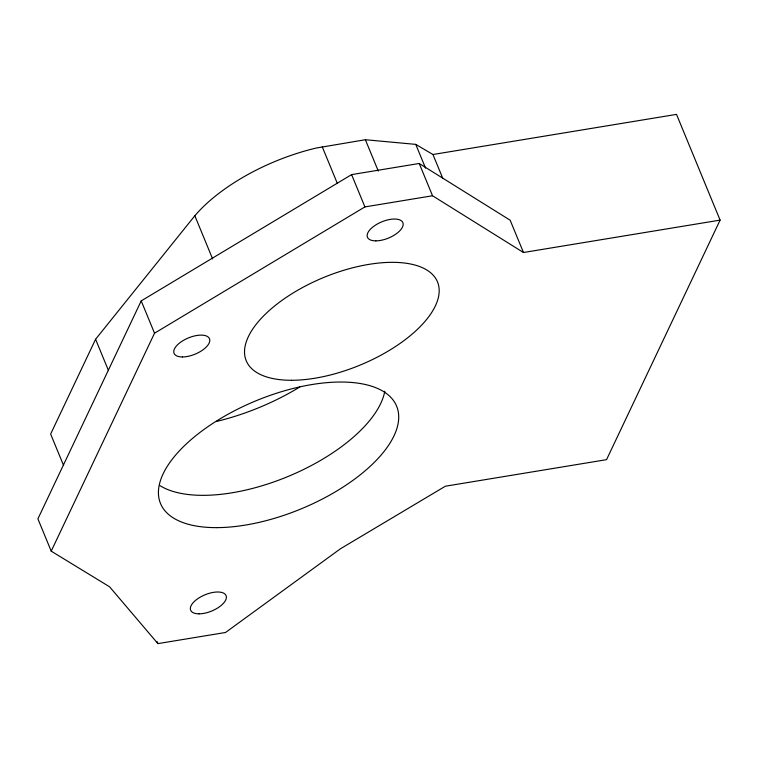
<?xml version="1.0" encoding="UTF-8"?>
<svg xmlns="http://www.w3.org/2000/svg" width="758" height="758" viewBox="0 0 758 758"><rect width="100%" height="100%" fill="white"/><g stroke="black" fill="none" stroke-linecap="round" stroke-linejoin="round"><path stroke-width="1.14" d="M442.738 178.272L432.951 154.509L415.754 144.38L365.375 139.728L316.323 148.018A128.377 58.878 -22.4 0 0 194.834 215.755L95.584 339.262L50.644 434.05L63.558 465.374M720.1 220.114L523.475 252.509L510.162 220.218L419.221 163.472L351.598 174.615L141.215 300.898L37.9 518.86L51.212 551.151L109.578 586.796L157.901 643.618L225.524 632.485L340.475 548.754L445.382 486.21L606.552 459.661L720.1 220.114L676.515 114.382L432.951 154.509M51.212 551.151L154.528 333.198L364.911 206.906L432.534 195.763L523.475 252.509M415.754 144.38L425.551 168.143M419.221 163.472L432.534 195.763M365.375 139.728L378.28 171.043M351.598 174.615L364.911 206.906M322.254 146.825L337.395 183.55M194.834 215.755L212.638 258.952M141.215 300.898L154.528 333.198M95.584 339.262L108.489 370.577M157.01 641.467L157.901 643.618M384.799 391.223A127.704 58.574 -22.4 0 1 289.348 475.948A127.704 58.574 -22.4 0 1 160.061 485.679M299.732 387.016A137.918 63.255 -22.4 0 1 216.712 421.391M291.584 380.279A103.439 47.441 -22.4 0 0 439.166 291.688A103.439 47.441 -22.4 0 0 294.805 291.953A103.439 47.441 -22.4 0 0 291.584 380.279M182.46 356.952A19.158 8.783 -22.4 0 0 209.795 340.55A19.158 8.783 -22.4 0 0 183.057 340.598A19.158 8.783 -22.4 0 0 182.46 356.952M375.854 240.864A19.158 8.783 -22.4 0 0 403.18 224.463A19.158 8.783 -22.4 0 0 376.451 224.51A19.158 8.783 -22.4 0 0 375.854 240.864M216.504 527.634A127.704 58.574 -22.4 0 0 398.699 418.274A127.704 58.574 -22.4 0 0 220.483 418.587A127.704 58.574 -22.4 0 0 216.504 527.634M199.06 613.838A19.158 8.783 -22.4 0 0 226.386 597.427A19.158 8.783 -22.4 0 0 199.657 597.475A19.158 8.783 -22.4 0 0 199.06 613.838"/></g></svg>
